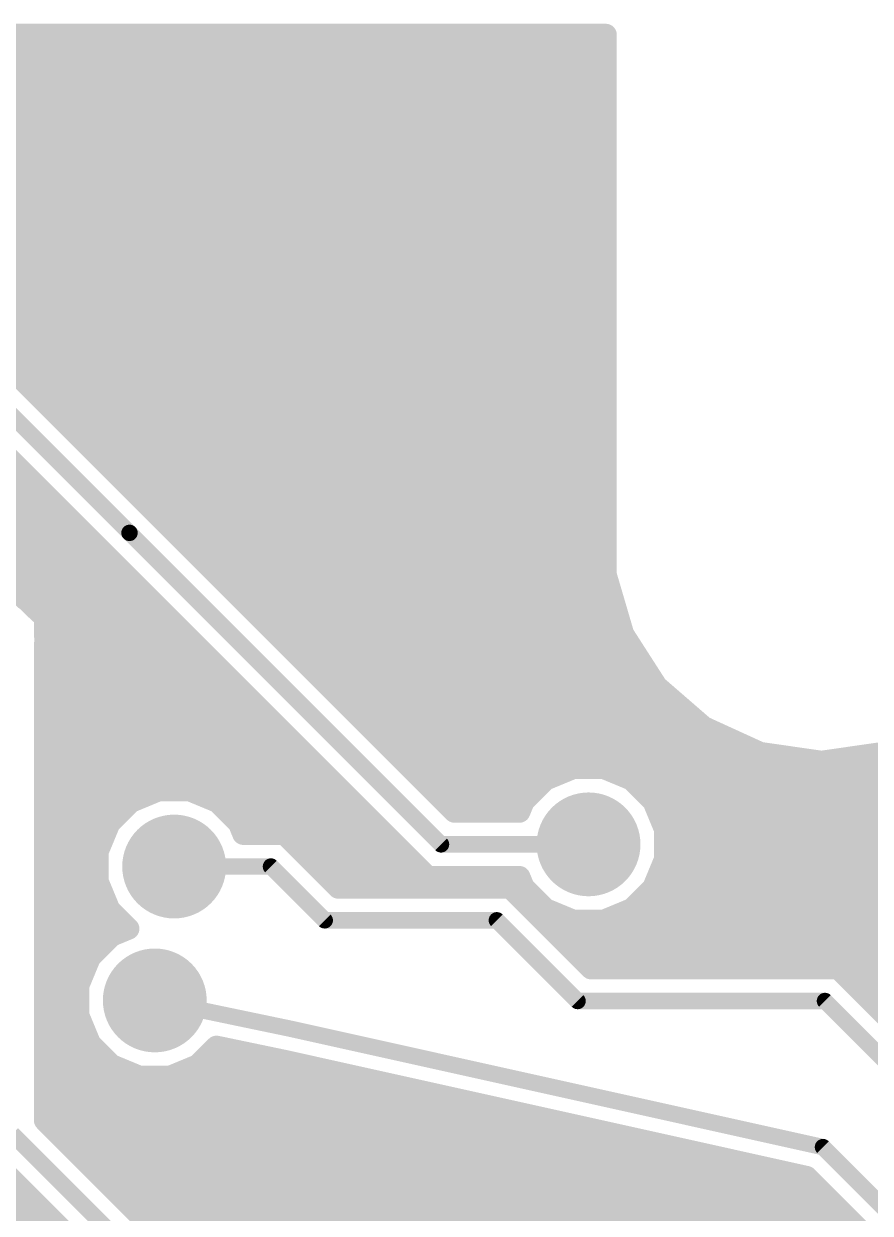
# Model space of a CAD drawing. Extents: x -40.6 to 40.6, y -25.6 to 25.6.
# Drawn here: x -0.7 to 15.04, y 3.45 to 25.57 of the extents above; entities that cross this region are included whole.
import ezdxf

# ---------------------------------------------------------------- set-up
doc = ezdxf.new("R2010")
doc.units = 0
doc.layers.add('1', color=22, linetype='CONTINUOUS')
doc.layers.add('18', color=82, linetype='CONTINUOUS')

# ---------------------------------------------------------------- blocks, each defined once
blk = doc.blocks.new('ROUNDV')
at = {"const_width": 0.5}
blk.add_lwpolyline([(0, -0.25, 1), (0, 0.25, 1), (0, -0.25)], format="xyb", dxfattribs=at)

msp = doc.modelspace()

# ---------------------------------------------------------------- linework, layer by layer
at = {"layer": '1'}
for points, const_width in [([(-15.6433, 25.3659), (10.1259, 25.3659)], 0.4064), ([(10.1259, 25.3659), (10.1259, 15.324)], 0.4064), ([(-14.3878, 25.1968), (10.1259, 25.1968)], 0.4064), ([(-14.1489, 24.7904), (10.1259, 24.7904)], 0.4064), ([(-14.1554, 24.384), (10.1259, 24.384)], 0.4064), ([(-14.1554, 23.9776), (10.1259, 23.9776)], 0.4064), ([(-14.0117, 23.5712), (10.1259, 23.5712)], 0.4064), ([(-13.7474, 23.1648), (10.1259, 23.1648)], 0.4064), ([(-9.6645, 22.7584), (10.1259, 22.7584)], 0.4064), ([(-4.0987, 22.352), (10.1259, 22.352)], 0.4064), ([(1.5208, 16.7092), (-3.9504, 22.1805)], 0.4064), ([(-3.7156, 21.9456), (10.1259, 21.9456)], 0.4064), ([(-4.3942, 21.7678), (1.27, 16.1036)], 0.3048), ([(-3.3092, 21.5392), (10.1259, 21.5392)], 0.4064), ([(-4.663, 21.1802), (0.6644, 15.8528)], 0.4064), ([(-2.9028, 21.1328), (10.1259, 21.1328)], 0.4064), ([(-2.4964, 20.7264), (10.1259, 20.7264)], 0.4064), ([(-2.09, 20.32), (10.1259, 20.32)], 0.4064), ([(-1.6836, 19.9136), (10.1259, 19.9136)], 0.4064), ([(-1.2772, 19.5072), (10.1259, 19.5072)], 0.4064), ([(-0.8708, 19.1008), (10.1259, 19.1008)], 0.4064), ([(-0.4644, 18.6944), (10.1259, 18.6944)], 0.4064), ([(-0.058, 18.288), (10.1259, 18.288)], 0.4064), ([(0.3484, 17.8816), (10.1259, 17.8816)], 0.4064), ([(0.7548, 17.4752), (10.1259, 17.4752)], 0.4064), ([(-0.6728, 14.8726), (-3.1362, 17.1498)], 0.4064), ([(-3.0485, 17.0688), (-0.5516, 17.0688)], 0.4064), ([(1.1612, 17.0688), (10.1259, 17.0688)], 0.4064), ([(-2.6089, 16.6624), (-0.1453, 16.6624)], 0.4064), ([(7.312, 10.918), (1.5208, 16.7092)], 0.4064), ([(1.5676, 16.6624), (10.1259, 16.6624)], 0.4064), ([(-2.1693, 16.256), (0.2611, 16.256)], 0.4064), ([(1.974, 16.256), (10.1259, 16.256)], 0.4064), ([(1.27, 16.1036), (7.0612, 10.3124)], 0.3048), ([(-1.7296, 15.8496), (0.6675, 15.8496)], 0.4064), ([(0.6644, 15.8528), (6.4556, 10.0616)], 0.4064), ([(2.3804, 15.8496), (10.1259, 15.8496)], 0.4064), ([(-1.29, 15.4432), (1.0739, 15.4432)], 0.4064), ([(2.7868, 15.4432), (10.1259, 15.4432)], 0.4064), ([(10.1259, 15.324), (10.4507, 14.2178)], 0.4064), ([(-0.8504, 15.0368), (1.4804, 15.0368)], 0.4064), ([(-0.659, 14.8726), (-0.6728, 14.8726)], 0.4064), ([(-0.49, 14.7036), (-0.659, 14.8726)], 0.4064), ([(3.1932, 15.0368), (10.2102, 15.0368)], 0.4064), ([(-0.3145, 14.5414), (-0.49, 14.7036)], 0.4064), ([(-0.4108, 14.6304), (1.8868, 14.6304)], 0.4064), ([(3.5996, 14.6304), (10.3295, 14.6304)], 0.4064), ([(-0.314, 14.5276), (-0.3145, 14.5414)], 0.4064), ([(-0.3042, 14.5178), (-0.314, 14.5276)], 0.4064), ([(-0.3042, 14.2789), (-0.3042, 14.5178)], 0.4064), ([(-0.2948, 14.0401), (-0.3042, 14.2789)], 0.4064), ([(-0.302, 14.224), (2.2932, 14.224)], 0.4064), ([(4.006, 14.224), (10.4489, 14.224)], 0.4064), ([(10.4507, 14.2178), (10.4507, 14.2178)], 0.4064), ([(10.4507, 14.2178), (11.074, 13.2479)], 0.4064), ([(-0.3042, 14.03), (-0.2948, 14.0401)], 0.4064), ([(-0.3042, 5.18), (-0.3042, 14.03)], 0.4064), ([(-0.3042, 13.8176), (2.6996, 13.8176)], 0.4064), ([(4.4124, 13.8176), (10.7079, 13.8176)], 0.4064), ([(-0.3042, 13.4112), (3.1059, 13.4112)], 0.4064), ([(4.8188, 13.4112), (10.9691, 13.4112)], 0.4064), ([(11.074, 13.2479), (11.074, 13.2479)], 0.4064), ([(11.074, 13.2479), (11.9453, 12.493)], 0.4064), ([(-0.3042, 13.0048), (3.5124, 13.0048)], 0.4064), ([(5.2252, 13.0048), (11.3546, 13.0048)], 0.4064), ([(-0.3042, 12.5984), (3.9188, 12.5984)], 0.4064), ([(5.6316, 12.5984), (11.8236, 12.5984)], 0.4064), ([(11.9453, 12.493), (11.9453, 12.493)], 0.4064), ([(11.9453, 12.493), (12.994, 12.014)], 0.4064), ([(-0.3042, 12.192), (4.3251, 12.192)], 0.4064), ([(6.038, 12.192), (12.6043, 12.192)], 0.4064), ([(12.994, 12.014), (12.994, 12.014)], 0.4064), ([(12.994, 12.014), (14.1351, 11.85)], 0.4064), ([(14.1351, 11.85), (15.2762, 12.014)], 0.4064), ([(-0.3042, 11.7856), (4.7316, 11.7856)], 0.4064), ([(6.4444, 11.7856), (27.9096, 11.7856)], 0.4064), ([(14.1351, 11.85), (14.1351, 11.85)], 0.4064), ([(9.5223, 11.7308), (9.0009, 11.5149)], 0.4064), ([(10.0865, 11.7308), (9.5223, 11.7308)], 0.4064), ([(10.6079, 11.5149), (10.0865, 11.7308)], 0.4064), ([(-0.3042, 11.3792), (5.138, 11.3792)], 0.4064), ([(1.8179, 11.3184), (1.2965, 11.1025)], 0.4064), ([(2.3821, 11.3184), (1.8179, 11.3184)], 0.4064), ([(2.9035, 11.1025), (2.3821, 11.3184)], 0.4064), ([(6.8508, 11.3792), (8.8653, 11.3792)], 0.4064), ([(9.0009, 11.5149), (8.6019, 11.1159)], 0.4064), ([(11.0069, 11.1159), (10.6079, 11.5149)], 0.4064), ([(10.7435, 11.3792), (26.9242, 11.3792)], 0.4064), ([(1.2965, 11.1025), (0.8975, 10.7035)], 0.4064), ([(3.3025, 10.7035), (2.9035, 11.1025)], 0.4064), ([(8.6019, 11.1159), (8.52, 10.918)], 0.4064), ([(11.2228, 10.5945), (11.0069, 11.1159)], 0.4064), ([(-0.3042, 10.9728), (1.1669, 10.9728)], 0.4064), ([(3.0331, 10.9728), (5.5444, 10.9728)], 0.4064), ([(7.2572, 10.9728), (8.5427, 10.9728)], 0.4064), ([(8.52, 10.918), (7.312, 10.918)], 0.4064), ([(11.0661, 10.9728), (26.9385, 10.9728)], 0.4064), ([(0.8975, 10.7035), (0.6816, 10.1821)], 0.4064), ([(3.3844, 10.5056), (3.3025, 10.7035)], 0.4064), ([(-0.3042, 10.5664), (0.8408, 10.5664)], 0.4064), ([(3.3592, 10.5664), (5.9508, 10.5664)], 0.4064), ([(4.1508, 10.5056), (3.3844, 10.5056)], 0.4064), ([(4.5056, 10.1508), (4.1508, 10.5056)], 0.4064), ([(11.2228, 10.0303), (11.2228, 10.5945)], 0.4064), ([(11.2228, 10.5664), (28.9702, 10.5664)], 0.4064), ([(7.0612, 10.3124), (9.8044, 10.3124)], 0.3048), ([(-0.3042, 10.16), (0.6816, 10.16)], 0.4064), ([(0.6816, 10.1821), (0.6816, 9.6179)], 0.4064), ([(4.4964, 10.16), (6.3572, 10.16)], 0.4064), ([(5.1508, 9.5056), (4.5056, 10.1508)], 0.4064), ([(6.4556, 10.0616), (6.8104, 9.7068)], 0.4064), ([(11.0069, 9.5089), (11.2228, 10.0303)], 0.4064), ([(11.2228, 10.16), (28.9702, 10.16)], 0.4064), ([(-0.3042, 9.7536), (0.6816, 9.7536)], 0.4064), ([(3.9, 9.9), (2.1, 9.9)], 0.3048), ([(4.9, 8.9), (3.9, 9.9)], 0.3048), ([(4.9028, 9.7536), (6.7636, 9.7536)], 0.4064), ([(11.1082, 9.7536), (26.88, 9.7536)], 0.4064), ([(0.6816, 9.6179), (0.8975, 9.0965)], 0.4064), ([(6.8104, 9.7068), (8.52, 9.7068)], 0.4064), ([(8.52, 9.7068), (8.6019, 9.5089)], 0.4064), ([(-0.3042, 9.3472), (0.7937, 9.3472)], 0.4064), ([(8.3508, 9.5056), (5.1508, 9.5056)], 0.4064), ([(8.7056, 9.1508), (8.3508, 9.5056)], 0.4064), ([(8.5092, 9.3472), (8.7637, 9.3472)], 0.4064), ([(8.6019, 9.5089), (9.0009, 9.1099)], 0.4064), ([(10.6079, 9.1099), (11.0069, 9.5089)], 0.4064), ([(10.8451, 9.3472), (26.7972, 9.3472)], 0.4064), ([(0.8975, 9.0965), (1.2508, 8.7432)], 0.4064), ([(9.8508, 8.0056), (8.7056, 9.1508)], 0.4064), ([(9.0009, 9.1099), (9.5223, 8.894)], 0.4064), ([(10.0865, 8.894), (10.6079, 9.1099)], 0.4064), ([(-0.3042, 8.9408), (1.0533, 8.9408)], 0.4064), ([(8.9156, 8.9408), (9.4093, 8.9408)], 0.4064), ([(9.5223, 8.894), (10.0865, 8.894)], 0.4064), ([(10.1995, 8.9408), (26.7972, 8.9408)], 0.4064), ([(1.2508, 8.7432), (0.9365, 8.6131)], 0.4064), ([(8.1, 8.9), (4.9, 8.9)], 0.3048), ([(9.6, 7.4), (8.1, 8.9)], 0.3048), ([(-0.3042, 8.5344), (0.8579, 8.5344)], 0.4064), ([(0.9365, 8.6131), (0.5375, 8.2141)], 0.4064), ([(9.322, 8.5344), (26.7972, 8.5344)], 0.4064), ([(0.5375, 8.2141), (0.3216, 7.6927)], 0.4064), ([(-0.3042, 8.128), (0.5019, 8.128)], 0.4064), ([(9.7284, 8.128), (26.7972, 8.128)], 0.4064), ([(14.4508, 8.0056), (9.8508, 8.0056)], 0.4064), ([(14.8056, 7.6508), (14.4508, 8.0056)], 0.4064), ([(-0.3042, 7.7216), (0.3336, 7.7216)], 0.4064), ([(0.3216, 7.6927), (0.3216, 7.1285)], 0.4064), ([(14.7348, 7.7216), (26.88, 7.7216)], 0.4064), ([(16.1565, 6.2999), (14.8056, 7.6508)], 0.4064), ([(4.2672, 6.8834), (1.74, 7.4106)], 0.3048), ([(14.2, 7.4), (9.6, 7.4)], 0.3048), ([(15.9, 5.7), (14.2, 7.4)], 0.3048), ([(-0.3042, 7.3152), (0.3216, 7.3152)], 0.4064), ([(0.3216, 7.1285), (0.5375, 6.6071)], 0.4064), ([(15.1412, 7.3152), (28.8432, 7.3152)], 0.4064), ([(-0.3042, 6.9088), (0.4126, 6.9088)], 0.4064), ([(14.1628, 4.6834), (4.2672, 6.8834)], 0.3048), ([(-0.3042, 6.5024), (0.6423, 6.5024)], 0.4064), ([(0.5375, 6.6071), (0.9365, 6.2081)], 0.4064), ([(2.5435, 6.2081), (2.8878, 6.5525)], 0.4064), ([(2.8377, 6.5024), (3.128, 6.5024)], 0.4064), ([(2.8878, 6.5525), (4.1397, 6.2914)], 0.4064), ([(4.1397, 6.2914), (13.8593, 4.1305)], 0.4064), ([(-0.3042, 6.096), (1.2073, 6.096)], 0.4064), ([(0.9365, 6.2081), (1.4579, 5.9922)], 0.4064), ([(1.4579, 5.9922), (2.0221, 5.9922)], 0.4064), ([(2.0221, 5.9922), (2.5435, 6.2081)], 0.4064), ([(2.2727, 6.096), (5.0184, 6.096)], 0.4064), ([(-0.3042, 5.6896), (6.8464, 5.6896)], 0.4064), ([(-0.3042, 5.2832), (8.6744, 5.2832)], 0.4064), ([(1.5327, 3.3431), (-0.3042, 5.18)], 0.4064), ([(-1.5154, 4.6784), (0.8461, 2.3169)], 0.4064), ([(-0.9098, 4.9292), (1.2778, 2.7416)], 0.3048), ([(-0.001, 4.8768), (10.5024, 4.8768)], 0.4064), ([(0.4054, 4.4704), (12.3304, 4.4704)], 0.4064), ([(16.1186, 2.7276), (14.1628, 4.6834)], 0.3048), ([(0.8118, 4.064), (13.9258, 4.064)], 0.4064), ([(13.8593, 4.1305), (15.686, 2.3037)], 0.4064), ([(-4.4447, 3.6576), (-0.4946, 3.6576)], 0.4064), ([(1.2182, 3.6576), (14.3322, 3.6576)], 0.4064), ([(7.4218, 3.2472), (1.5327, 3.3431)], 0.4064), ([(-4.8146, 3.2512), (-0.0882, 3.2512)], 0.4064), ([(7.176, 3.2512), (14.7386, 3.2512)], 0.4064)]:
    msp.add_lwpolyline(points, dxfattribs=dict(at, const_width=const_width))
for points, const_width in [([(10.2275, 25.3659, 1), (10.0243, 25.3659)], 0.2032), ([(10.1259, 25.2643, 1), (10.1259, 25.4675)], 0.2032), ([(10.1259, 25.0952, 1), (10.1259, 25.2984)], 0.2032), ([(10.1259, 24.6888, 1), (10.1259, 24.892)], 0.2032), ([(10.1259, 24.2824, 1), (10.1259, 24.4856)], 0.2032), ([(10.1259, 23.876, 1), (10.1259, 24.0792)], 0.2032), ([(10.1259, 23.4696, 1), (10.1259, 23.6728)], 0.2032), ([(10.1259, 23.0632, 1), (10.1259, 23.2664)], 0.2032), ([(10.1259, 22.6568, 1), (10.1259, 22.86)], 0.2032), ([(10.1259, 22.2504, 1), (10.1259, 22.4536)], 0.2032), ([(10.1259, 21.844, 1), (10.1259, 22.0472)], 0.2032), ([(10.1259, 21.4376, 1), (10.1259, 21.6408)], 0.2032), ([(10.1259, 21.0312, 1), (10.1259, 21.2344)], 0.2032), ([(10.1259, 20.6248, 1), (10.1259, 20.828)], 0.2032), ([(10.1259, 20.2184, 1), (10.1259, 20.4216)], 0.2032), ([(10.1259, 19.812, 1), (10.1259, 20.0152)], 0.2032), ([(10.1259, 19.4056, 1), (10.1259, 19.6088)], 0.2032), ([(10.1259, 18.9992, 1), (10.1259, 19.2024)], 0.2032), ([(-0.4644, 18.796, 1), (-0.4644, 18.5928)], 0.2032), ([(10.1259, 18.5928, 1), (10.1259, 18.796)], 0.2032), ([(-0.058, 18.3896, 1), (-0.058, 18.1864)], 0.2032), ([(10.1259, 18.1864, 1), (10.1259, 18.3896)], 0.2032), ([(0.3484, 17.9832, 1), (0.3484, 17.78)], 0.2032), ([(10.1259, 17.78, 1), (10.1259, 17.9832)], 0.2032), ([(0.7548, 17.5768, 1), (0.7548, 17.3736)], 0.2032), ([(10.1259, 17.3736, 1), (10.1259, 17.5768)], 0.2032), ([(-0.5516, 16.9672, 1), (-0.5516, 17.1704)], 0.2032), ([(1.1612, 17.1704, 1), (1.1612, 16.9672)], 0.2032), ([(10.1259, 16.9672, 1), (10.1259, 17.1704)], 0.2032), ([(-0.1453, 16.5608, 1), (-0.1453, 16.764)], 0.2032), ([(1.5927, 16.781, 1), (1.449, 16.6374)], 0.2032), ([(1.449, 16.6374, 1), (1.5927, 16.781)], 0.2032), ([(1.5676, 16.764, 1), (1.5676, 16.5608)], 0.2032), ([(10.1259, 16.5608, 1), (10.1259, 16.764)], 0.2032), ([(0.2611, 16.1544, 1), (0.2611, 16.3576)], 0.2032), ([(1.974, 16.3576, 1), (1.974, 16.1544)], 0.2032), ([(10.1259, 16.1544, 1), (10.1259, 16.3576)], 0.2032), ([(1.3239, 16.1575, 1), (1.2161, 16.0497)], 0.1524), ([(1.2161, 16.0497, 1), (1.3239, 16.1575)], 0.1524), ([(0.7362, 15.9246, 1), (0.5926, 15.7809)], 0.2032), ([(0.5926, 15.7809, 1), (0.7362, 15.9246)], 0.2032), ([(0.6675, 15.748, 1), (0.6675, 15.9512)], 0.2032), ([(2.3804, 15.9512, 1), (2.3804, 15.748)], 0.2032), ([(10.1259, 15.748, 1), (10.1259, 15.9512)], 0.2032), ([(1.0739, 15.3416, 1), (1.0739, 15.5448)], 0.2032), ([(2.7868, 15.5448, 1), (2.7868, 15.3416)], 0.2032), ([(10.2234, 15.3526, 1), (10.0284, 15.2953)], 0.2032), ([(10.1259, 15.3416, 1), (10.1259, 15.5448)], 0.2032), ([(10.0243, 15.324, 1), (10.2275, 15.324)], 0.2032), ([(-0.6728, 14.9742, 1), (-0.6728, 14.771)], 0.2032), ([(-0.5871, 14.9444, 1), (-0.7308, 14.8008)], 0.2032), ([(-0.7417, 14.798, 1), (-0.6038, 14.9472)], 0.2032), ([(-0.659, 14.771, 1), (-0.659, 14.9742)], 0.2032), ([(1.4804, 14.9352, 1), (1.4804, 15.1384)], 0.2032), ([(3.1932, 15.1384, 1), (3.1932, 14.9352)], 0.2032), ([(10.2102, 14.9352, 1), (10.2102, 15.1384)], 0.2032), ([(-0.421, 14.7782, 1), (-0.559, 14.629)], 0.2032), ([(-0.5618, 14.6318, 1), (-0.4181, 14.7755)], 0.2032), ([(-0.4108, 14.732, 1), (-0.4108, 14.5288)], 0.2032), ([(1.8868, 14.5288, 1), (1.8868, 14.732)], 0.2032), ([(3.5996, 14.732, 1), (3.5996, 14.5288)], 0.2032), ([(10.3295, 14.5288, 1), (10.3295, 14.732)], 0.2032), ([(-0.213, 14.5454, 1), (-0.416, 14.5374)], 0.2032), ([(-0.2421, 14.5995, 1), (-0.3858, 14.4558)], 0.2032), ([(-0.4155, 14.5236, 1), (-0.2124, 14.5316)], 0.2032), ([(-0.2026, 14.5178, 1), (-0.4058, 14.5178)], 0.2032), ([(-0.3835, 14.4668, 1), (-0.2455, 14.616)], 0.2032), ([(-0.376, 14.446, 1), (-0.2324, 14.5897)], 0.2032), ([(-0.2027, 14.2829, 1), (-0.4057, 14.2749)], 0.2032), ([(-0.4058, 14.2789, 1), (-0.2026, 14.2789)], 0.2032), ([(-0.302, 14.3256, 1), (-0.302, 14.1224)], 0.2032), ([(2.2932, 14.1224, 1), (2.2932, 14.3256)], 0.2032), ([(4.006, 14.3256, 1), (4.006, 14.1224)], 0.2032), ([(10.5523, 14.2178, 1), (10.3491, 14.2178)], 0.2032), ([(10.5362, 14.2727, 1), (10.3652, 14.1629)], 0.2032), ([(10.4489, 14.1224, 1), (10.4489, 14.3256)], 0.2032), ([(-0.2026, 14.03, 1), (-0.4058, 14.03)], 0.2032), ([(-0.3788, 14.0989, 1), (-0.2296, 13.961)], 0.2032), ([(-0.2202, 13.9711, 1), (-0.3694, 14.1091)], 0.2032), ([(10.3491, 14.2178, 1), (10.5523, 14.2178)], 0.2032), ([(10.3532, 14.1892, 1), (10.5482, 14.2464)], 0.2032), ([(-0.3042, 13.9192, 1), (-0.3042, 13.716)], 0.2032), ([(-0.3963, 14.0361, 1), (-0.1933, 14.0441)], 0.2032), ([(2.6996, 13.716, 1), (2.6996, 13.9192)], 0.2032), ([(4.4124, 13.9192, 1), (4.4124, 13.716)], 0.2032), ([(10.7079, 13.716, 1), (10.7079, 13.9192)], 0.2032), ([(-0.3042, 13.5128, 1), (-0.3042, 13.3096)], 0.2032), ([(3.1059, 13.3096, 1), (3.1059, 13.5128)], 0.2032), ([(4.8188, 13.5128, 1), (4.8188, 13.3096)], 0.2032), ([(10.9691, 13.3096, 1), (10.9691, 13.5128)], 0.2032), ([(11.1756, 13.2479, 1), (10.9724, 13.2479)], 0.2032), ([(11.1405, 13.3247, 1), (11.0075, 13.1712)], 0.2032), ([(10.9724, 13.2479, 1), (11.1756, 13.2479)], 0.2032), ([(10.9885, 13.193, 1), (11.1595, 13.3029)], 0.2032), ([(-0.3042, 13.1064, 1), (-0.3042, 12.9032)], 0.2032), ([(3.5124, 12.9032, 1), (3.5124, 13.1064)], 0.2032), ([(5.2252, 13.1064, 1), (5.2252, 12.9032)], 0.2032), ([(11.3546, 12.9032, 1), (11.3546, 13.1064)], 0.2032), ([(-0.3042, 12.7, 1), (-0.3042, 12.4968)], 0.2032), ([(3.9188, 12.4968, 1), (3.9188, 12.7)], 0.2032), ([(5.6316, 12.7, 1), (5.6316, 12.4968)], 0.2032), ([(11.8236, 12.4968, 1), (11.8236, 12.7)], 0.2032), ([(11.9453, 12.5946, 1), (11.9453, 12.3914)], 0.2032), ([(11.9875, 12.5854, 1), (11.9031, 12.4005)], 0.2032), ([(11.8787, 12.4162, 1), (12.0118, 12.5697)], 0.2032), ([(11.9453, 12.3914, 1), (11.9453, 12.5946)], 0.2032), ([(-0.3042, 12.2936, 1), (-0.3042, 12.0904)], 0.2032), ([(4.3251, 12.0904, 1), (4.3251, 12.2936)], 0.2032), ([(6.038, 12.2936, 1), (6.038, 12.0904)], 0.2032), ([(12.6043, 12.0904, 1), (12.6043, 12.2936)], 0.2032), ([(12.994, 12.1156, 1), (12.994, 11.9124)], 0.2032), ([(13.0084, 12.1146, 1), (12.9795, 11.9135)], 0.2032), ([(12.9518, 11.9216, 1), (13.0362, 12.1065)], 0.2032), ([(12.994, 11.9124, 1), (12.994, 12.1156)], 0.2032), ([(-0.3042, 11.8872, 1), (-0.3042, 11.684)], 0.2032), ([(4.7316, 11.684, 1), (4.7316, 11.8872)], 0.2032), ([(6.4444, 11.8872, 1), (6.4444, 11.684)], 0.2032), ([(14.1351, 11.9516, 1), (14.1351, 11.7484)], 0.2032), ([(14.1206, 11.9505, 1), (14.1496, 11.7494)], 0.2032), ([(14.1206, 11.7494, 1), (14.1496, 11.9505)], 0.2032), ([(14.1351, 11.7484, 1), (14.1351, 11.9516)], 0.2032), ([(9.5223, 11.8324, 1), (9.5223, 11.6292)], 0.2032), ([(9.5611, 11.6369, 1), (9.4834, 11.8247)], 0.2032), ([(10.1254, 11.8247, 1), (10.0477, 11.6369)], 0.2032), ([(10.0865, 11.6292, 1), (10.0865, 11.8324)], 0.2032), ([(-0.3042, 11.4808, 1), (-0.3042, 11.2776)], 0.2032), ([(1.8179, 11.42, 1), (1.8179, 11.2168)], 0.2032), ([(1.8567, 11.2245, 1), (1.779, 11.4123)], 0.2032), ([(2.421, 11.4123, 1), (2.3433, 11.2245)], 0.2032), ([(2.3821, 11.2168, 1), (2.3821, 11.42)], 0.2032), ([(5.138, 11.2776, 1), (5.138, 11.4808)], 0.2032), ([(6.8508, 11.4808, 1), (6.8508, 11.2776)], 0.2032), ([(8.8653, 11.2776, 1), (8.8653, 11.4808)], 0.2032), ([(8.9621, 11.6087, 1), (9.0398, 11.421)], 0.2032), ([(9.0728, 11.443, 1), (8.9291, 11.5867)], 0.2032), ([(10.6797, 11.5867, 1), (10.536, 11.443)], 0.2032), ([(10.569, 11.421, 1), (10.6467, 11.6087)], 0.2032), ([(10.7435, 11.4808, 1), (10.7435, 11.2776)], 0.2032), ([(1.2577, 11.1963, 1), (1.3354, 11.0086)], 0.2032), ([(1.3684, 11.0306, 1), (1.2247, 11.1743)], 0.2032), ([(2.9753, 11.1743, 1), (2.8316, 11.0306)], 0.2032), ([(2.8646, 11.0086, 1), (2.9423, 11.1963)], 0.2032), ([(8.5301, 11.1877, 1), (8.6738, 11.044)], 0.2032), ([(8.6958, 11.077, 1), (8.5081, 11.1547)], 0.2032), ([(11.1007, 11.1547, 1), (10.913, 11.077)], 0.2032), ([(10.935, 11.044, 1), (11.0787, 11.1877)], 0.2032), ([(-0.3042, 11.0744, 1), (-0.3042, 10.8712)], 0.2032), ([(1.1669, 10.8712, 1), (1.1669, 11.0744)], 0.2032), ([(3.0331, 11.0744, 1), (3.0331, 10.8712)], 0.2032), ([(5.5444, 10.8712, 1), (5.5444, 11.0744)], 0.2032), ([(7.2572, 11.0744, 1), (7.2572, 10.8712)], 0.2032), ([(7.312, 11.0196, 1), (7.312, 10.8164)], 0.2032), ([(7.2402, 10.8462, 1), (7.3839, 10.9898)], 0.2032), ([(8.4261, 10.9569, 1), (8.6139, 10.8791)], 0.2032), ([(8.52, 10.8164, 1), (8.52, 11.0196)], 0.2032), ([(8.5427, 10.8712, 1), (8.5427, 11.0744)], 0.2032), ([(11.0661, 11.0744, 1), (11.0661, 10.8712)], 0.2032), ([(0.8257, 10.7753, 1), (0.9694, 10.6316)], 0.2032), ([(0.9914, 10.6646, 1), (0.8037, 10.7423)], 0.2032), ([(3.3963, 10.7423, 1), (3.2086, 10.6646)], 0.2032), ([(3.2306, 10.6316, 1), (3.3743, 10.7753)], 0.2032), ([(-0.3042, 10.668, 1), (-0.3042, 10.4648)], 0.2032), ([(0.8408, 10.4648, 1), (0.8408, 10.668)], 0.2032), ([(3.3592, 10.668, 1), (3.3592, 10.4648)], 0.2032), ([(3.3844, 10.6072, 1), (3.3844, 10.404)], 0.2032), ([(3.2905, 10.4667, 1), (3.4783, 10.5445)], 0.2032), ([(4.2227, 10.5774, 1), (4.079, 10.4338)], 0.2032), ([(4.1508, 10.404, 1), (4.1508, 10.6072)], 0.2032), ([(5.9508, 10.4648, 1), (5.9508, 10.668)], 0.2032), ([(11.3244, 10.5945, 1), (11.1212, 10.5945)], 0.2032), ([(11.2228, 10.668, 1), (11.2228, 10.4648)], 0.2032), ([(11.1289, 10.5557, 1), (11.3167, 10.6334)], 0.2032), ([(7.0612, 10.3886, 1), (7.0612, 10.2362)], 0.1524), ([(7.0073, 10.2585, 1), (7.1151, 10.3663)], 0.1524), ([(9.8044, 10.2362, 1), (9.8044, 10.3886)], 0.1524), ([(-0.3042, 10.2616, 1), (-0.3042, 10.0584)], 0.2032), ([(0.7832, 10.1821, 1), (0.58, 10.1821)], 0.2032), ([(0.5877, 10.221, 1), (0.7755, 10.1433)], 0.2032), ([(0.6816, 10.0584, 1), (0.6816, 10.2616)], 0.2032), ([(4.4964, 10.2616, 1), (4.4964, 10.0584)], 0.2032), ([(4.5774, 10.2227, 1), (4.4338, 10.079)], 0.2032), ([(4.4338, 10.079, 1), (4.5774, 10.2227)], 0.2032), ([(6.5274, 10.1334, 1), (6.3838, 9.9897)], 0.2032), ([(6.3572, 10.0584, 1), (6.3572, 10.2616)], 0.2032), ([(6.3838, 9.9897, 1), (6.5274, 10.1334)], 0.2032), ([(11.2228, 10.2616, 1), (11.2228, 10.0584)], 0.2032), ([(11.3167, 9.9914, 1), (11.1289, 10.0691)], 0.2032), ([(-0.3042, 9.8552, 1), (-0.3042, 9.652)], 0.2032), ([(0.6816, 9.652, 1), (0.6816, 9.8552)], 0.2032), ([(2.1, 9.9762, 1), (2.1, 9.8238)], 0.1524), ([(3.9539, 9.9539, 1), (3.8461, 9.8461)], 0.1524), ([(3.9, 9.8238, 1), (3.9, 9.9762)], 0.1524), ([(4.9028, 9.8552, 1), (4.9028, 9.652)], 0.2032), ([(6.7636, 9.652, 1), (6.7636, 9.8552)], 0.2032), ([(11.1082, 9.8552, 1), (11.1082, 9.652)], 0.2032), ([(11.1212, 10.0303, 1), (11.3244, 10.0303)], 0.2032), ([(0.7755, 9.6567, 1), (0.5877, 9.579)], 0.2032), ([(6.8104, 9.8084, 1), (6.8104, 9.6052)], 0.2032), ([(6.7385, 9.635, 1), (6.8822, 9.7786)], 0.2032), ([(8.6139, 9.7457, 1), (8.4261, 9.6679)], 0.2032), ([(8.52, 9.6052, 1), (8.52, 9.8084)], 0.2032), ([(-0.3042, 9.4488, 1), (-0.3042, 9.2456)], 0.2032), ([(0.58, 9.6179, 1), (0.7832, 9.6179)], 0.2032), ([(0.7937, 9.2456, 1), (0.7937, 9.4488)], 0.2032), ([(5.1508, 9.6072, 1), (5.1508, 9.404)], 0.2032), ([(5.079, 9.4338, 1), (5.2227, 9.5774)], 0.2032), ([(8.4227, 9.5774, 1), (8.279, 9.4338)], 0.2032), ([(8.3508, 9.404, 1), (8.3508, 9.6072)], 0.2032), ([(8.5092, 9.4488, 1), (8.5092, 9.2456)], 0.2032), ([(8.6738, 9.5808, 1), (8.5301, 9.4371)], 0.2032), ([(8.5081, 9.4701, 1), (8.6958, 9.5478)], 0.2032), ([(8.7637, 9.2456, 1), (8.7637, 9.4488)], 0.2032), ([(10.8451, 9.4488, 1), (10.8451, 9.2456)], 0.2032), ([(10.913, 9.5478, 1), (11.1007, 9.4701)], 0.2032), ([(11.0787, 9.4371, 1), (10.935, 9.5808)], 0.2032), ([(0.9694, 9.1684, 1), (0.8257, 9.0247)], 0.2032), ([(8.7774, 9.2227, 1), (8.6338, 9.079)], 0.2032), ([(8.6338, 9.079, 1), (8.7774, 9.2227)], 0.2032), ([(9.0398, 9.2038, 1), (8.9621, 9.0161)], 0.2032), ([(10.6467, 9.0161, 1), (10.569, 9.2038)], 0.2032), ([(-0.3042, 9.0424, 1), (-0.3042, 8.8392)], 0.2032), ([(0.8037, 9.0577, 1), (0.9914, 9.1354)], 0.2032), ([(1.0533, 8.8392, 1), (1.0533, 9.0424)], 0.2032), ([(8.9156, 9.0424, 1), (8.9156, 8.8392)], 0.2032), ([(8.9291, 9.0381, 1), (9.0728, 9.1818)], 0.2032), ([(9.4093, 8.8392, 1), (9.4093, 9.0424)], 0.2032), ([(9.5223, 8.9956, 1), (9.5223, 8.7924)], 0.2032), ([(9.4834, 8.8001, 1), (9.5611, 8.9879)], 0.2032), ([(10.0477, 8.9879, 1), (10.1254, 8.8001)], 0.2032), ([(10.0865, 8.7924, 1), (10.0865, 8.9956)], 0.2032), ([(10.1995, 9.0424, 1), (10.1995, 8.8392)], 0.2032), ([(10.536, 9.1818, 1), (10.6797, 9.0381)], 0.2032), ([(1.179, 8.6714, 1), (1.3227, 8.8151)], 0.2032), ([(1.2897, 8.6494, 1), (1.212, 8.8371)], 0.2032), ([(4.9, 8.9762, 1), (4.9, 8.8238)], 0.1524), ([(4.8461, 8.8461, 1), (4.9539, 8.9539)], 0.1524), ([(8.1539, 8.9539, 1), (8.0461, 8.8461)], 0.1524), ([(8.1, 8.8238, 1), (8.1, 8.9762)], 0.1524), ([(-0.3042, 8.636, 1), (-0.3042, 8.4328)], 0.2032), ([(0.8977, 8.7069, 1), (0.9754, 8.5192)], 0.2032), ([(0.8579, 8.4328, 1), (0.8579, 8.636)], 0.2032), ([(1.0084, 8.5412, 1), (0.8647, 8.6849)], 0.2032), ([(9.322, 8.636, 1), (9.322, 8.4328)], 0.2032), ([(0.6314, 8.1752, 1), (0.4437, 8.2529)], 0.2032), ([(-0.3042, 8.2296, 1), (-0.3042, 8.0264)], 0.2032), ([(0.4657, 8.2859, 1), (0.6094, 8.1422)], 0.2032), ([(0.5019, 8.0264, 1), (0.5019, 8.2296)], 0.2032), ([(9.7284, 8.2296, 1), (9.7284, 8.0264)], 0.2032), ([(9.8508, 8.1072, 1), (9.8508, 7.904)], 0.2032), ([(14.5227, 8.0774, 1), (14.379, 7.9338)], 0.2032), ([(14.4508, 7.904, 1), (14.4508, 8.1072)], 0.2032), ([(9.779, 7.9338, 1), (9.9227, 8.0774)], 0.2032), ([(-0.3042, 7.8232, 1), (-0.3042, 7.62)], 0.2032), ([(0.4232, 7.6927, 1), (0.22, 7.6927)], 0.2032), ([(0.2277, 7.7316, 1), (0.4155, 7.6539)], 0.2032), ([(0.3336, 7.62, 1), (0.3336, 7.8232)], 0.2032), ([(14.7348, 7.8232, 1), (14.7348, 7.62)], 0.2032), ([(14.8774, 7.7227, 1), (14.7338, 7.579)], 0.2032), ([(14.7338, 7.579, 1), (14.8774, 7.7227)], 0.2032), ([(1.7556, 7.4852, 1), (1.7244, 7.336)], 0.1524), ([(9.6, 7.4762, 1), (9.6, 7.3238)], 0.1524), ([(9.5461, 7.3461, 1), (9.6539, 7.4539)], 0.1524), ([(14.2539, 7.4539, 1), (14.1461, 7.3461)], 0.1524), ([(14.2, 7.3238, 1), (14.2, 7.4762)], 0.1524), ([(-0.3042, 7.4168, 1), (-0.3042, 7.2136)], 0.2032), ([(0.4155, 7.1673, 1), (0.2277, 7.0896)], 0.2032), ([(0.3216, 7.2136, 1), (0.3216, 7.4168)], 0.2032), ([(15.1412, 7.4168, 1), (15.1412, 7.2136)], 0.2032), ([(-0.3042, 7.0104, 1), (-0.3042, 6.8072)], 0.2032), ([(0.22, 7.1285, 1), (0.4232, 7.1285)], 0.2032), ([(0.4126, 6.8072, 1), (0.4126, 7.0104)], 0.2032), ([(4.2837, 6.9578, 1), (4.2507, 6.809)], 0.1524), ([(4.2516, 6.8088, 1), (4.2828, 6.958)], 0.1524), ([(-0.3042, 6.604, 1), (-0.3042, 6.4008)], 0.2032), ([(0.6094, 6.679, 1), (0.4657, 6.5353)], 0.2032), ([(0.4437, 6.5683, 1), (0.6314, 6.646)], 0.2032), ([(0.6423, 6.4008, 1), (0.6423, 6.604)], 0.2032), ([(2.8377, 6.604, 1), (2.8377, 6.4008)], 0.2032), ([(2.9086, 6.652, 1), (2.8671, 6.4531)], 0.2032), ([(2.9597, 6.4807, 1), (2.816, 6.6244)], 0.2032), ([(3.128, 6.4008, 1), (3.128, 6.604)], 0.2032), ([(4.1617, 6.3905, 1), (4.1176, 6.1922)], 0.2032), ([(4.1189, 6.1919, 1), (4.1604, 6.3908)], 0.2032), ([(-0.3042, 6.1976, 1), (-0.3042, 5.9944)], 0.2032), ([(0.9754, 6.302, 1), (0.8977, 6.1143)], 0.2032), ([(0.8647, 6.1363, 1), (1.0084, 6.28)], 0.2032), ([(1.2073, 5.9944, 1), (1.2073, 6.1976)], 0.2032), ([(1.4579, 6.0938, 1), (1.4579, 5.8906)], 0.2032), ([(2.0221, 5.8906, 1), (2.0221, 6.0938)], 0.2032), ([(2.2727, 6.1976, 1), (2.2727, 5.9944)], 0.2032), ([(2.4716, 6.28, 1), (2.6153, 6.1363)], 0.2032), ([(2.5823, 6.1143, 1), (2.5046, 6.302)], 0.2032), ([(5.0184, 5.9944, 1), (5.0184, 6.1976)], 0.2032), ([(1.419, 5.8983, 1), (1.4967, 6.0861)], 0.2032), ([(1.9833, 6.0861, 1), (2.061, 5.8983)], 0.2032), ([(-0.3042, 5.7912, 1), (-0.3042, 5.588)], 0.2032), ([(6.8464, 5.588, 1), (6.8464, 5.7912)], 0.2032), ([(-0.3042, 5.3848, 1), (-0.3042, 5.1816)], 0.2032), ([(-0.2324, 5.2519, 1), (-0.376, 5.1082)], 0.2032), ([(8.6744, 5.1816, 1), (8.6744, 5.3848)], 0.2032), ([(-0.4058, 5.18, 1), (-0.2026, 5.18)], 0.2032), ([(-0.001, 4.9784, 1), (-0.001, 4.7752)], 0.2032), ([(10.5024, 4.7752, 1), (10.5024, 4.9784)], 0.2032), ([(0.4054, 4.572, 1), (0.4054, 4.3688)], 0.2032), ([(12.3304, 4.3688, 1), (12.3304, 4.572)], 0.2032), ([(14.2167, 4.7373, 1), (14.1089, 4.6295)], 0.1524), ([(14.1463, 4.609, 1), (14.1793, 4.7578)], 0.1524), ([(0.8118, 4.1656, 1), (0.8118, 3.9624)], 0.2032), ([(13.9311, 4.2023, 1), (13.7874, 4.0587)], 0.2032), ([(13.8372, 4.0313, 1), (13.8813, 4.2297)], 0.2032), ([(13.9258, 3.9624, 1), (13.9258, 4.1656)], 0.2032), ([(-0.4946, 3.556, 1), (-0.4946, 3.7592)], 0.2032), ([(1.2182, 3.7592, 1), (1.2182, 3.556)], 0.2032), ([(14.3322, 3.556, 1), (14.3322, 3.7592)], 0.2032), ([(1.5344, 3.4447, 1), (1.5311, 3.2415)], 0.2032), ([(-0.0882, 3.1496, 1), (-0.0882, 3.3528)], 0.2032), ([(1.4609, 3.2713, 1), (1.6046, 3.415)], 0.2032), ([(7.176, 3.3528, 1), (7.176, 3.1496)], 0.2032), ([(14.7386, 3.1496, 1), (14.7386, 3.3528)], 0.2032)]:
    msp.add_lwpolyline(points, format="xyb", dxfattribs=dict(at, const_width=const_width))

# ---------------------------------------------------------------- block references
at = {"layer": '18', "xscale": 1.9304, "yscale": 1.9304}
for p in [(9.8044, 10.3124), (2.1, 9.9), (1.74, 7.4106)]:
    msp.add_blockref('ROUNDV', p, dxfattribs=at)

doc.saveas('drawing.dxf')
